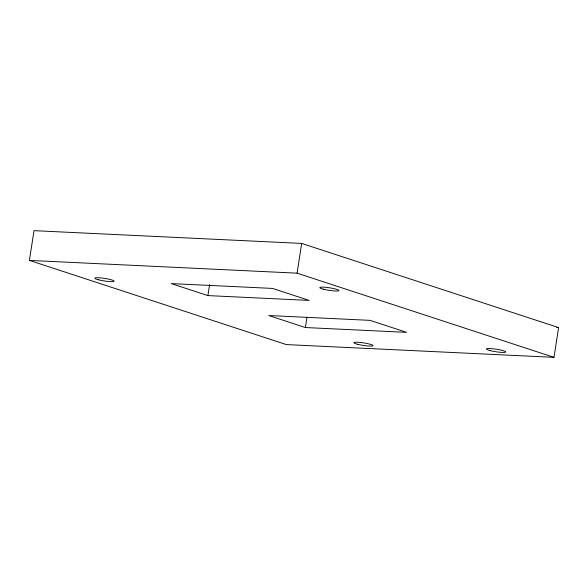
<?xml version="1.0" encoding="UTF-8"?>
<svg xmlns="http://www.w3.org/2000/svg" width="588" height="588" viewBox="0 0 588 588"><rect width="100%" height="100%" fill="white"/><g stroke="black" fill="none" stroke-linecap="round" stroke-linejoin="round"><path stroke-width="0.88" d="M29.4 260.403L34.008 230.658L301.681 243.417L558.6 327.597L553.992 357.342L286.319 344.583L29.4 260.403L297.08 273.163L553.992 357.342M207.895 295.588L171.24 283.585L272.516 288.414L309.163 300.417L207.895 295.588L209.607 284.541M297.08 273.163L301.681 243.417M305.385 327.531L268.731 315.528L370.006 320.357L406.653 332.36L305.385 327.531L306.965 317.336M556.77 327.509L558.6 327.597M98.659 279.829A9.717 1.286 8.8 0 0 114.021 281.299A9.717 1.286 8.8 0 0 100.798 277.918A9.717 1.286 8.8 0 0 98.659 279.829M357.592 344.296A9.717 1.286 8.8 0 0 372.946 345.766A9.717 1.286 8.8 0 0 359.724 342.392A9.717 1.286 8.8 0 0 357.592 344.296M490.238 350.624A9.717 1.286 8.8 0 0 505.592 352.094A9.717 1.286 8.8 0 0 492.376 348.713A9.717 1.286 8.8 0 0 490.238 350.624M323.54 289.215A9.717 1.286 8.8 0 0 338.894 290.685A9.717 1.286 8.8 0 0 325.671 287.311A9.717 1.286 8.8 0 0 323.54 289.215"/></g></svg>
